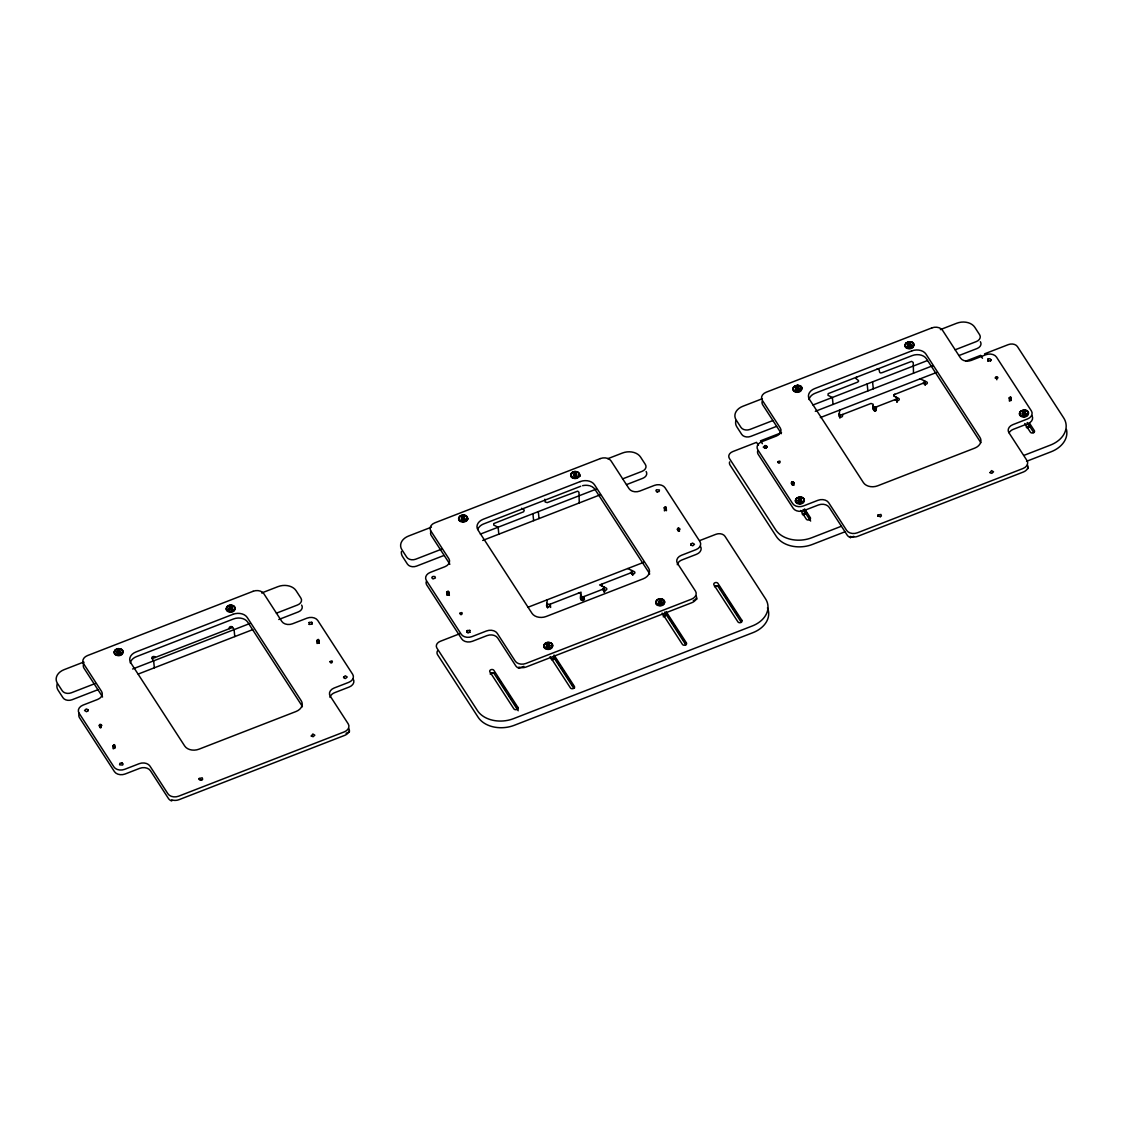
<?xml version="1.0" encoding="UTF-8"?>
<svg xmlns="http://www.w3.org/2000/svg" width="1123" height="1123" viewBox="0 0 1123 1123"><rect width="100%" height="100%" fill="white"/><g stroke="black" fill="none" stroke-linecap="round" stroke-linejoin="round"><path stroke-width="1.5" d="M546.845 603.304L547.364 607.431M580.633 595.695L581.167 599.836M580.802 594.432L580.058 593.281L578.289 593.253M1025.243 413.882C1024.246 410.555 1020.681 415.721 1024.681 414.541M547.28 599.766L546.564 605.564A1.783 1.305 -6 0 0 548.178 606.897A1.783 1.305 -6 0 0 550.102 605.62L550.284 604.118L550.635 607.459M839.737 410.063L839.021 415.861A1.783 1.305 -6 0 0 840.622 417.195A1.783 1.305 -6 0 0 842.545 415.917L842.727 414.415M876.53 406.821L876.347 408.323A1.783 1.305 -6 0 1 874.41 409.6A1.783 1.305 -6 0 1 872.81 408.253L873.203 404.28L871.027 403.452L841.801 414.78C838.334 416.212 839.19 409.642 839.822 417.728M231.998 609.171L230.692 608.006M88.127 710.733L88.071 709.666M120.203 652.407L119.473 650.652L117.915 650.624L117.017 651.607L117.494 653.179M199.178 778.45L199.248 779.516M312.334 623.167L311.829 624.234M343.512 677.309L345.266 675.793L347.218 677.001L345.463 678.531L344.087 678.194L343.624 676.79M467.73 518.756L466.831 520.637L464.768 520.454M466.691 631.617L467.196 630.536M579.847 476.32L579.777 475.254M690.898 544.037L690.954 545.104M766.798 446.322L765.002 445.592L763.261 447.136L765.212 448.33L766.841 447.333M766.855 447.361L766.784 446.294M877.905 515.078L877.961 516.145M991.062 359.781L990.542 360.862M544.473 644.518L544.248 645.276A4.057 2.962 -6 0 0 545.932 647.859L547.842 648.294A3.888 2.85 -6 0 0 551.421 646.918L552.109 645.458A4.057 2.962 -6 0 0 550.438 642.875M656.422 600.973L656.197 601.731A4.057 2.962 -6 0 0 657.881 604.314L659.805 604.764A3.888 2.85 -6 0 0 663.37 603.374L664.072 601.914A4.057 2.962 -6 0 0 662.388 599.331L661.475 599.022M801.218 388.347L800.531 389.793A3.888 2.85 -6 0 1 796.965 391.183L795.042 390.748A4.057 2.962 -6 0 1 793.357 388.165L794.059 386.705M801.738 388.628L800.966 390.271A4.38 3.201 -6 0 1 796.951 391.829L794.789 391.337A4.562 3.341 -6 0 1 792.908 388.432L793.68 386.789M905.629 343.905L905.405 344.663A4.057 2.962 -6 0 0 907.089 347.246L909.012 347.695A3.888 2.85 -6 0 0 912.578 346.305L913.28 344.845M913.785 345.14L913.055 347.246A4.38 3.201 -6 0 1 909.04 348.804L906.893 348.312A4.562 3.341 -6 0 1 904.998 345.407L906.107 343.217M1028.303 413.39L1027.531 415.033A4.38 3.201 -6 0 1 1023.516 416.591L1021.354 416.086A4.562 3.341 -6 0 1 1019.473 413.18L1020.245 411.551M873.61 410.134C872.978 402.048 872.136 408.618 875.603 407.172L896 399.241L896.758 398.019L896.014 397.107M115.332 650.091L114.237 652.281A4.562 3.341 -6 0 0 116.118 655.186L118.28 655.678A4.38 3.201 -6 0 0 122.281 654.119L123.067 652.491A4.562 3.341 -6 0 0 122.042 650.133M114.476 651.438L115.009 650.652A4.38 3.201 -6 0 1 115.795 649.978M227.057 607.15L226.284 608.792A4.562 3.341 -6 0 0 228.166 611.684L230.327 612.189A4.38 3.201 -6 0 0 234.328 610.631L235.114 608.989A4.562 3.341 -6 0 0 233.233 606.083M459.798 516.468L459.11 517.914A4.057 2.962 -6 0 0 460.781 520.496L462.704 520.946A3.888 2.85 -6 0 0 466.284 519.556L466.971 518.096A4.057 2.962 -6 0 0 465.301 515.513M552.376 646.595L551.842 647.381A4.38 3.201 -6 0 1 547.842 648.94L545.68 648.448A4.562 3.341 -6 0 1 543.799 645.543L544.571 643.914A4.38 3.201 -6 0 1 548.586 642.356L549.723 642.496M796.193 498.528L795.463 500.633A4.562 3.341 -6 0 0 797.344 503.539L799.506 504.03A4.38 3.201 -6 0 0 803.521 502.472L804.293 500.844A4.562 3.341 -6 0 0 802.412 497.938L800.25 497.447A4.38 3.201 -6 0 0 797.99 497.84M795.716 499.791L796.235 499.005A4.38 3.201 -6 0 1 797.021 498.345M905.728 343.301L904.956 344.929A4.562 3.341 -6 0 0 906.837 347.835L908.998 348.327A4.38 3.201 -6 0 0 913.013 346.768L913.546 345.982M1020.625 411.467L1019.516 413.657A4.562 3.341 -6 0 0 1021.411 416.563L1023.558 417.054A4.38 3.201 -6 0 0 1027.573 415.496L1028.359 413.868A4.562 3.341 -6 0 0 1026.464 410.962L1025.439 410.611M1019.768 412.815L1020.302 412.029M117.101 652.351L117.438 651.256M120.119 652.996L120.624 651.958L119.417 650.821M88.127 710.705L86.485 711.701L84.534 710.494L86.274 708.964L88.071 709.694M112.833 745.658C116.525 753.589 114.518 737.502 113.156 748.76M121.916 762.854L119.922 763.289L119.585 764.819L122.618 765.044L123.123 763.977L121.902 762.826M309.134 622.465L309.204 624.416M199.178 778.478L202.21 777.818L202.659 779.25L201.705 780.064M316.77 640.419C320.476 648.35 318.469 632.263 317.107 643.521M432.313 576.731L431.808 577.798L433.015 578.949L435.401 577.994L434.938 576.562L432.888 576.436M446.603 592.116C450.309 600.047 448.302 583.96 446.926 595.218M576.815 476.952L579.833 476.292M469.891 632.319L469.821 630.368M664.044 507.694C667.75 515.639 665.742 499.538 664.381 510.811M690.898 544.065L692.54 543.069L694.491 544.29L692.751 545.806L690.954 545.076M658.499 602.237L660.142 601.268L661.924 601.97M911.286 345.631L910.332 346.474M987.861 359.079L987.931 361.03M877.905 515.106L880.923 514.446L881.387 515.878L880.432 516.692M1009.001 397.865C1012.707 405.81 1010.7 389.709 1009.324 400.981M800.896 501.335C802.44 499.342 797.512 499.314 798.776 501.349M120.119 651.663L119.263 653.067L120.161 652.084L117.957 651.059L117.059 652.028L117.718 653.039L117.017 651.607M229.148 608.863L229.962 607.136L231.52 607.164L232.25 608.919M232.166 608.161L231.31 609.578L232.208 608.596L231.563 607.585L230.004 607.557L229.106 608.54L229.766 609.55L229.064 608.105M461.567 518.728L462.381 517.001L463.939 517.029L464.641 518.461L463.743 519.444L464.585 518.04L464.669 518.784M461.539 518.405L463.981 517.45M573.614 475.24L574.429 473.499L575.987 473.527L576.689 474.973L575.79 475.941L576.689 474.973M573.586 474.917L576.029 473.962M546.719 646.09L547.533 644.363L549.077 644.391L549.779 645.823L547.336 646.778L546.676 645.767L547.575 644.784L549.779 645.823M548.908 647.129L549.737 645.402M795.828 388.979L796.642 387.253L798.186 387.281L798.916 389.035M798.032 390.018L798.846 388.277M658.583 601.802L661.026 600.847L661.728 602.279L660.829 603.262L659.285 603.233L658.583 601.802L658.668 602.546M658.625 602.223L661.082 601.282M660.871 603.584L661.686 601.858L661.77 602.602M910.978 345.533L910.234 343.778L908.689 343.75L907.791 344.733L908.493 346.165L910.935 345.21L910.29 344.214L908.212 344.368L908.521 346.488M907.833 345.154L908.732 344.185M910.079 346.516L910.893 344.789M798.327 500.718L799.141 498.977L800.699 499.005L801.401 500.451L800.502 501.42L798.299 500.395L800.629 499.468M800.502 501.42L801.345 500.016M1024.555 414.443L1022.351 413.418L1023.207 412.001L1024.752 412.029L1025.481 413.797M1024.583 414.766L1025.411 413.039M117.704 651.845L119.6 651.733M462.171 518.208L464.276 518.307M798.341 389.751L795.814 389.4L796.726 387.547M230.047 607.431L229.148 609.284M99.779 724.574L98.922 725.655L99.891 726.567L101.87 725.388L99.779 724.574L100.101 727.676M309.134 622.479L311.759 622.31M311.815 624.206L309.204 624.388M798.846 389.625L796.867 390.06M766.447 447.824L765.212 448.302M467.196 630.564L469.821 630.396M469.877 632.291L467.266 632.46M677.997 528.273L677.155 529.354L678.11 530.267L680.089 529.087L677.997 528.273L678.334 531.376M987.861 359.107L989.84 358.672L991.062 359.809M990.542 360.834L987.931 361.002M792.01 482.02L791.154 483.115L792.122 484.013L794.101 482.848L792.01 482.02L792.333 485.136M548.979 647.325L548.305 647.48M856.793 376.949C853.017 378.984 861.411 380.093 857.649 382.129L828.198 393.64L828.002 395.324L832.354 397.472L833.084 404.42M924.089 380.683L924.833 381.834L923.808 382.943L894.175 394.636L894.161 396.138L898.512 398.286A1.783 1.305 -6 0 1 898.947 400.069A1.783 1.305 -6 0 1 896.477 400.504L894.806 399.718M602.419 583.876L601.395 584.999L602.139 586.136M83.649 662.079L64.053 669.687A13.658 9.995 -6 0 0 57.399 683.303L62.256 690.799A6.836 4.997 -6 0 0 71.296 692.807L95.511 683.402M261.645 592.972L277.971 586.641A13.658 9.995 -6 0 1 296.065 590.656L300.922 598.152A6.836 4.997 -6 0 1 297.595 604.96L276.412 613.186M431.386 527.178L408.519 536.05A13.658 9.995 -6 0 0 401.866 549.68L406.723 557.176A6.836 4.997 -6 0 0 415.777 559.184L441.606 549.161M607.754 458.717L622.451 453.018A13.658 9.995 -6 0 1 640.545 457.033L645.402 464.529A6.836 4.997 -6 0 1 642.075 471.337L622.521 478.917M762.377 398.693L742.78 406.301A13.658 9.995 -6 0 0 736.126 419.918L740.983 427.414A6.836 4.997 -6 0 0 750.024 429.421L772.624 420.648M940.372 329.601L956.698 323.256A13.658 9.995 -6 0 1 974.792 327.27L979.649 334.766A6.836 4.997 -6 0 1 976.322 341.574L955.14 349.8M580.745 486.245L483.69 523.922A10.767 7.875 -6 0 0 479.1 527.122M154.356 667.792L153.626 660.843L152.195 658.639L232.629 627.42L234.061 629.624L234.791 636.573M132.64 668.999L250.359 623.307M480.349 534.113L596.453 489.038M812.982 404.982L927.444 360.553M97.855 689.733L72.026 699.755A6.836 4.997 -6 0 1 62.986 697.748L58.129 690.252A13.658 9.995 -6 0 1 57.203 683.893M138.213 674.067L252.717 629.624M278.785 619.503L298.325 611.909A6.836 4.997 -6 0 0 301.652 605.1M443.95 555.478L416.507 566.132A6.836 4.997 -6 0 1 407.452 564.125L402.596 556.629A13.658 9.995 -6 0 1 401.402 551.575M482.693 540.444L600.44 494.724M626.508 484.617L642.805 478.286A6.836 4.997 -6 0 0 646.132 471.478M776.583 426.347L750.754 436.384A6.836 4.997 -6 0 1 741.713 434.376L736.856 426.88A13.658 9.995 -6 0 1 735.93 420.521M815.326 411.313L933.059 365.607M959.126 355.486L977.052 348.537A6.836 4.997 -6 0 0 980.379 341.715M781.524 432.664L760.51 440.82L762.377 443.711M820.323 417.588L936.498 372.499M965.906 361.087L980.604 355.373L982.485 358.279M984.562 353.843L1008.398 344.593A6.836 4.997 -6 0 1 1017.438 346.6L1063.663 417.882A27.331 19.989 -6 0 1 1050.342 445.129L1024.204 455.278M459.714 633.751L440.258 641.317A6.836 4.997 -6 0 0 436.931 648.125L477.429 710.592A27.331 19.989 -6 0 0 513.604 718.622L752.171 626.016A27.331 19.989 -6 0 0 765.493 598.77L724.995 536.303A6.836 4.997 -6 0 0 715.941 534.295L699.601 540.626M527.824 607.318L644.055 562.202M841.183 526.322L811.775 537.735A27.331 19.989 -6 0 1 775.586 529.705L729.374 458.423A6.836 4.997 -6 0 1 732.701 451.614L756.537 442.35L758.418 445.255M845.156 531.726L812.476 544.416A27.331 19.989 -6 0 1 776.288 536.387L730.076 465.09A6.836 4.997 -6 0 1 729.613 461.918M1026.534 461.314L1051.044 451.797A27.331 19.989 -6 0 0 1066.471 429.449M346.038 733.291L349.295 732.028L349.169 730.862A8.072 5.896 -6 0 1 344.635 735.397L178.992 799.688A8.072 5.896 -6 0 1 171.594 799.801L171.721 800.966A8.072 5.896 -6 0 1 168.436 798.481L150.426 770.701A8.072 5.896 -6 0 0 139.743 768.329L125.13 774A8.072 5.896 -6 0 1 114.448 771.641L79.565 717.822A8.072 5.896 -6 0 1 79.312 713.316M757.632 451.137A8.072 5.896 -6 0 0 758.292 454.45L793.175 508.256A8.072 5.896 -6 0 0 803.857 510.628L818.47 504.957A8.072 5.896 -6 0 1 829.153 507.329L847.163 535.095A8.072 5.896 -6 0 0 850.448 537.58L853.705 536.317M426.179 581.798A8.072 5.896 -6 0 0 426.838 585.111L461.721 638.917A8.072 5.896 -6 0 0 472.404 641.289L487.017 635.618A8.072 5.896 -6 0 1 497.7 637.99L515.71 665.757A8.072 5.896 -6 0 0 518.994 668.241L523.88 666.346M693.312 600.58L696.569 599.303L696.442 598.152A8.072 5.896 -6 0 1 691.908 602.672L526.266 666.964A8.072 5.896 -6 0 1 518.868 667.09L518.994 668.241M876.923 369.13C880.895 367.586 877.807 374.31 881.78 372.766L911.609 361.367L913.224 362.476L913.518 373.201M580.689 596.145L583.146 596.875L603.276 589.07C605.929 585.953 601.507 587.104 604.104 592.018M996.48 376.654C991.876 379.406 1001.435 378.563 996.48 376.654L996.817 379.771M880.418 516.664L877.961 516.117M201.705 780.036L199.234 779.488M909.069 344.677L910.725 345.28M908.451 345.73L909.995 345.758M795.744 388.221L797.948 389.26M1022.309 412.983L1024.513 414.022M575.734 475.52L574.232 475.913L573.544 474.482M801.275 499.735L799.197 499.412L798.313 501.405M798.242 499.96L800.446 500.998M463.687 519.008L462.185 519.416L461.497 517.984M660.787 602.84L659.243 602.812L659.313 603.556M229.724 609.115L231.268 609.143M546.634 645.346L548.838 646.371M117.676 652.617L119.22 652.645M765.002 445.62L765.746 445.663M577.461 477.219L578.205 477.261M657.109 491.93L659.103 491.495L659.44 489.965L656.408 489.768L655.902 490.807L657.123 491.958M467.898 632.726L468.642 632.768M200.287 780.148L201.031 780.19M909.742 341.743L911.904 342.234M909.672 341.827L911.595 342.262M909.798 342.22L911.96 342.712A4.562 3.341 -6 0 1 913.841 345.617M1024.19 410.077L1025.397 410.134M797.695 385.231L799.857 385.736A4.057 2.962 -6 0 1 801.429 388.263M797.625 385.315L799.548 385.765M800.138 497.054L802.355 497.461A4.562 3.341 -6 0 1 804.25 500.367L803.464 502.009A4.38 3.201 -6 0 1 799.45 503.567L797.288 503.062A4.562 3.341 -6 0 1 795.407 500.17M576.618 471.632L575.425 471.576A3.888 2.85 -6 0 0 571.846 472.965L571.158 474.425A4.057 2.962 -6 0 0 572.828 477.008L574.751 477.443A3.888 2.85 -6 0 0 578.331 476.054L579.019 474.608A4.057 2.962 -6 0 0 577.348 472.025M576.675 472.109L575.538 471.969A4.38 3.201 -6 0 0 571.523 473.527L570.751 475.155A4.562 3.341 -6 0 0 572.632 478.061L574.794 478.552A4.38 3.201 -6 0 0 578.808 476.994L579.58 475.366A4.562 3.341 -6 0 0 579.173 473.709M464.571 515.134L463.378 515.078A4.38 3.201 -6 0 0 459.433 516.552L458.647 518.18A4.562 3.341 -6 0 0 460.542 521.086L462.69 521.577A4.38 3.201 -6 0 0 466.705 520.019L467.491 518.391A4.562 3.341 -6 0 0 465.61 515.485L464.375 515.204M660.464 598.896L662.696 599.303A4.562 3.341 -6 0 1 664.577 602.209L663.805 603.837A4.38 3.201 -6 0 1 659.791 605.395L657.629 604.904A4.562 3.341 -6 0 1 655.748 601.998L656.52 600.37A4.38 3.201 -6 0 1 660.535 598.812A3.888 2.85 -6 0 0 656.899 600.286L655.804 602.475A4.562 3.341 -6 0 0 657.685 605.381L659.833 605.873A4.38 3.201 -6 0 0 663.847 604.314L664.634 602.686A4.562 3.341 -6 0 0 662.752 599.78L661.714 599.429M549.765 642.96L548.642 642.833A4.38 3.201 -6 0 0 547.477 642.918M231.071 605.592L232.208 605.732M118.898 648.701L121.13 649.108A4.562 3.341 -6 0 1 123.011 652.014L122.239 653.642A4.38 3.201 -6 0 1 118.224 655.2L116.062 654.709A4.562 3.341 -6 0 1 114.181 651.803L114.967 650.175A4.38 3.201 -6 0 1 118.968 648.617M1025.201 410.204L1026.422 410.485M798.874 385.849L799.913 386.2A4.562 3.341 -6 0 1 801.794 389.105L801.008 390.748A4.38 3.201 -6 0 1 796.993 392.306L794.845 391.801A4.562 3.341 -6 0 1 792.95 388.909L793.736 387.267A4.38 3.201 -6 0 1 795.491 386.101M801.134 497.18L802.061 497.489A4.057 2.962 -6 0 1 803.731 500.086L803.043 501.532A3.888 2.85 -6 0 1 799.464 502.922L797.541 502.486A4.057 2.962 -6 0 1 795.87 499.903L796.558 498.444A3.888 2.85 -6 0 1 800.222 497.208M576.422 471.702L577.657 471.983A4.562 3.341 -6 0 1 579.538 474.889L578.752 476.531A4.38 3.201 -6 0 1 574.737 478.089L572.59 477.584A4.562 3.341 -6 0 1 570.695 474.692L571.481 473.05A4.38 3.201 -6 0 1 575.495 471.492M549.526 642.567L550.747 642.847A4.562 3.341 -6 0 1 552.628 645.753L551.898 647.859A4.38 3.201 -6 0 1 547.884 649.417L545.722 648.926A4.562 3.341 -6 0 1 543.841 646.02L544.95 643.83A3.888 2.85 -6 0 1 548.515 642.44M231.956 605.325L232.868 605.648A4.057 2.962 -6 0 1 234.553 608.231L233.851 609.677A3.888 2.85 -6 0 1 230.285 611.066L228.362 610.631A4.057 2.962 -6 0 1 226.692 608.048L227.379 606.588A3.888 2.85 -6 0 1 230.945 605.199L233.177 605.62A4.562 3.341 -6 0 1 235.058 608.512L234.286 610.154A4.38 3.201 -6 0 1 230.271 611.712L228.109 611.221A4.562 3.341 -6 0 1 226.228 608.315L227.014 606.673A4.38 3.201 -6 0 1 231.029 605.115M119.908 648.827L120.821 649.136A4.057 2.962 -6 0 1 122.505 651.719L121.803 653.179A3.888 2.85 -6 0 1 118.238 654.569L116.315 654.119A4.057 2.962 -6 0 1 114.644 651.537M121.186 649.585L119.024 649.094A4.38 3.201 -6 0 0 116.764 649.487M908.914 346.558L907.861 345.898M1023.446 415.075L1022.407 414.415M798.144 387.435L799.183 388.095M579.384 474.861L579.791 475.282M466.691 518.096L467.898 519.261M547.561 647.466L546.34 646.287L546.859 645.248L549.877 645.472M920.158 378.844L926.587 381.862A1.783 1.305 -6 0 1 927.022 383.659A1.783 1.305 -6 0 1 924.552 384.094L922.881 383.308M627.715 568.547L634.144 571.565A1.783 1.305 -6 0 1 634.565 573.362A1.783 1.305 -6 0 1 632.095 573.797L630.424 573.011M602.349 589.421L604.02 590.207A1.783 1.305 -6 0 0 606.49 589.772A1.783 1.305 -6 0 0 606.069 587.989L599.64 584.957L631.351 572.646C633.976 570.919 629.877 568.743 631.996 573.867M546.901 603.753L549.358 604.483L581.068 592.158L580.366 597.955A1.783 1.305 -6 0 0 581.967 599.303A1.783 1.305 -6 0 0 583.89 598.026L584.072 596.524L584.423 599.85M990.009 472.615L991.806 473.344L993.546 471.8L991.595 470.607L990.009 472.643M467.266 632.488L466.691 631.589M311.759 622.282L312.334 623.195M311.282 736L313.078 736.73L314.819 735.186L312.868 733.993L311.296 736.028M544.866 499.216L545.174 501.995L547.238 502.613L577.671 491.158L578.963 492.239L579.257 502.95M1025.453 413.475L1023.979 412.408L1022.351 413.376L1024.794 412.464L1025.945 413.601M1029.651 423.399L1034.353 430.656A2.19 1.6 -6 0 1 1033.286 432.832A2.19 1.6 -6 0 1 1030.395 432.187L1024.752 423.497M1027.194 422.487L1033.778 432.636M800.741 499.44L801.401 500.451M804.658 508.93L810.301 517.619A2.19 1.6 -6 0 1 809.234 519.809A2.19 1.6 -6 0 1 806.328 519.163L800.699 510.474M808.504 516.398L810.385 519.303M803.142 509.463L810.652 521.058M721.528 590.445L718.72 586.136A5.98 4.38 -6 0 0 714.579 586.136M724.321 594.769L727.114 599.078M729.922 603.402L733.656 609.157M735.509 612.035L737.376 614.913M741.334 622.353L718.285 586.782A2.19 1.6 -6 0 0 714.523 586.725M666.093 611.558L686.392 642.861A2.19 1.6 -6 0 1 685.325 645.051A2.19 1.6 -6 0 1 682.433 644.405L662.135 613.102M666.936 614.393L675.33 627.35M677.197 630.228L680.931 635.983M682.798 638.861L685.591 643.17M664.605 612.147L685.83 644.869M554.06 655.046L574.358 686.35A2.19 1.6 -6 0 1 573.292 688.539A2.19 1.6 -6 0 1 570.4 687.894L550.102 656.59M555.843 659.327L559.577 665.083M561.444 667.96L569.838 680.903M571.705 683.781L574.499 688.104M553.499 657.053L573.797 688.357M497.461 677.422L501.195 683.177M503.062 686.055L505.855 690.364M508.663 694.688L511.456 699.011M514.25 703.321L517.984 709.076M518.208 710.761L494.218 673.758A2.19 1.6 -6 0 0 490.19 674.081M521.563 508.256L524.259 510.109L523.655 511.765L493.755 523.585L493.741 525.073L498.107 527.22L498.837 534.169M1024.752 412.029L1024.836 412.787M1023.207 412.001L1023.292 412.759M1022.955 413.994L1023.039 414.738M1010.588 397.528L1010.911 400.63M1009.984 397.486L1010.321 400.588M1009.451 397.612L1009.774 400.714M924.776 381.385L925.198 385.301M924.524 380.978L925.043 384.642M910.234 343.778L910.318 344.536M908.689 343.75L908.774 344.508M896.701 397.795L897.066 401.95M896.589 398.693L896.954 402.174M875.603 407.172L875.968 410.653M875.308 407.27L875.673 410.737M872.571 381.862L873.301 388.811M874.999 407.326L875.364 410.793M874.691 407.34L875.056 410.807M874.396 407.312L874.761 410.779M874.101 407.242L874.466 410.723M873.834 407.144L874.199 410.625M873.596 407.003L873.961 410.485M873.385 406.007L873.764 410.316M867.153 383.954L867.882 390.916M839.611 414.443L839.976 417.924M850.448 537.58L850.322 536.429A8.072 5.896 -6 0 0 857.719 536.317L1023.362 472.011A8.072 5.896 -6 0 0 1027.896 467.491L1028.022 468.642A8.072 5.896 -6 0 0 1027.405 465.133M798.186 387.281L798.271 388.025M796.642 387.253L796.726 387.996M796.404 389.232L796.474 389.99M800.699 499.005L800.769 499.763M799.141 498.977L799.225 499.735M793.638 482.146L793.975 485.248M793.133 481.935L793.456 485.038M792.543 481.893L792.866 485.01M792.276 481.964L792.599 485.066M679.134 528.189L679.457 531.291M678.545 528.147L678.868 531.249M666.136 507.554L666.458 510.67M665.63 507.357L665.953 510.46M665.041 507.315L665.363 510.418M664.493 507.442L664.83 510.544M661.026 600.847L661.11 601.605M659.482 600.819L659.566 601.577M632.333 571.088L632.74 575.004M632.067 570.681L632.684 575.229M631.87 570.526L632.235 573.993M604.146 587.287L604.609 591.653M603.992 587.104L604.511 591.863M603.795 586.936L604.356 592.074M575.987 473.527L576.071 474.285M574.429 473.499L574.513 474.257M582.851 596.973L583.216 600.44M582.556 597.029L582.921 600.496M582.247 597.043L582.612 600.51M581.939 597.015L582.304 600.482M581.644 596.945L582.009 600.426M581.377 596.846L581.742 600.328M581.153 596.706L581.517 600.187M580.942 596.552L581.321 600.019M538.31 511.611L539.04 518.559M547.35 604.314L547.715 607.782M547.154 604.146L547.519 607.627M549.077 644.391L549.161 645.149M547.533 644.363L547.603 645.121M547.28 646.343L547.364 647.101M532.906 513.716L533.636 520.665M463.939 517.029L464.01 517.787M462.381 517.001L462.465 517.759M449.018 592.284L449.34 595.401M448.695 591.975L449.018 595.078M448.189 591.765L448.512 594.867M447.586 591.723L447.923 594.839M447.319 591.793L447.656 594.895M447.052 591.849L447.375 594.965M430.586 530.884L430.699 532.049M318.862 640.278L319.185 643.381M318.356 640.068L318.679 643.184M317.767 640.04L318.09 643.142M317.219 640.166L317.556 643.268M231.52 607.164L231.591 607.908M229.962 607.136L230.047 607.88M119.473 650.652L119.543 651.41M117.915 650.624L117.999 651.382M114.406 745.307L114.743 748.423M113.816 745.279L114.139 748.381M113.549 745.335L113.872 748.451M113.283 745.405L113.605 748.508M100.902 724.475L101.238 727.592M100.312 724.447L100.649 727.55M100.045 724.503L100.368 727.62M302.382 706.774A10.767 7.875 -6 0 0 301.736 705.455L247.72 622.128A10.767 7.875 -6 0 0 233.472 618.97L136.416 656.646A10.767 7.875 -6 0 0 130.31 662.949M348.692 728.504A8.072 5.896 -6 0 1 349.295 732.028M330.022 697.425A8.072 5.896 -6 0 1 334.612 692.694L349.225 687.009A8.072 5.896 -6 0 0 353.155 678.966M102.53 697.06A8.072 5.896 -6 0 0 102.039 696.063L84.043 668.283A8.072 5.896 -6 0 1 83.425 664.76L83.313 663.609A8.072 5.896 -6 0 1 83.86 662.247M229.541 628.627A1.741 1.263 -6 0 1 230.229 626.704A1.741 1.263 -6 0 1 232.629 627.42M152.195 658.639A1.755 1.291 -6 0 1 152.84 656.646A1.755 1.291 -6 0 1 155.297 657.446M115.43 650.231A3.888 2.85 -6 0 1 118.996 648.841M227.169 607.318A4.38 3.201 -6 0 1 231.184 605.76M666.29 613.818A6.275 4.59 -6 0 1 663.146 615.629M666.416 615.025A6.275 4.59 -6 0 1 663.272 616.836M656.576 600.847A4.38 3.201 -6 0 1 659.44 599.373M577.699 472.46A4.562 3.341 -6 0 1 578.556 473.008M649.656 574.064A10.767 7.875 -6 0 0 649.01 572.73L594.993 489.417A10.767 7.875 -6 0 0 592.649 487.129M582.598 485.683A10.767 7.875 -6 0 1 588.957 485.613M589.968 485.88A10.767 7.875 -6 0 1 591.835 486.652M695.965 595.794A8.072 5.896 -6 0 1 696.569 599.303M677.295 564.701A8.072 5.896 -6 0 1 681.886 559.97L696.499 554.299A8.072 5.896 -6 0 0 700.429 546.255M430.881 534.745A8.072 5.896 -6 0 0 431.316 535.573L449.312 563.339A8.072 5.896 -6 0 1 449.818 564.336M430.642 533.86A8.072 5.896 -6 0 1 430.572 532.948M477.794 529.424A10.767 7.875 -6 0 1 478.566 527.866M550.789 643.325A4.562 3.341 -6 0 1 552.684 646.23M544.627 644.391A4.38 3.201 -6 0 1 546.382 643.212M555.239 657.516A6.275 4.59 -6 0 1 552.053 660.127M554.341 657.362A6.275 4.59 -6 0 1 551.196 659.173M459.897 516.608A3.888 2.85 -6 0 1 463.476 515.218M894.596 396.433A1.811 1.32 -6 0 1 894.877 394.173M796.291 498.696A4.38 3.201 -6 0 1 800.306 497.138M806.511 512.678A6.275 4.59 -6 0 1 802.931 514.994M805.963 511.976A6.275 4.59 -6 0 1 802.047 513.969M793.793 386.958A4.38 3.201 -6 0 1 797.807 385.4M800.095 385.638A4.562 3.341 -6 0 1 801.976 388.544M794.158 386.859A3.888 2.85 -6 0 1 797.723 385.47M980.814 442.715A10.767 7.875 -6 0 0 980.449 442.069L926.447 358.756A10.767 7.875 -6 0 0 912.199 355.598L815.144 393.261A10.767 7.875 -6 0 0 809.023 399.577M1009.156 432.832A8.072 5.896 -6 0 1 1013.339 429.309L1027.952 423.638A8.072 5.896 -6 0 0 1031.883 415.594M762.152 401.388A8.072 5.896 -6 0 0 762.77 404.912L780.766 432.678A8.072 5.896 -6 0 1 781.257 433.675M905.84 343.456A4.38 3.201 -6 0 1 909.855 341.911A3.888 2.85 -6 0 0 906.205 343.357M912.143 342.15A4.562 3.341 -6 0 1 914.024 345.042M905.784 343.778A4.38 3.201 -6 0 1 908.647 342.304M911.806 342.178A4.057 2.962 -6 0 1 913.476 344.775M1020.358 411.72A4.38 3.201 -6 0 1 1024.373 410.162M1026.661 410.4A4.562 3.341 -6 0 1 1028.542 413.306M1021.074 411.355A4.38 3.201 -6 0 1 1022.056 410.864M1019.923 412.913A4.057 2.962 -6 0 0 1021.607 415.51L1023.53 415.945A3.888 2.85 -6 0 0 1027.096 414.555L1027.784 413.11A4.057 2.962 -6 0 0 1026.113 410.513M1020.709 411.608A3.888 2.85 -6 0 1 1024.288 410.232M1030.016 424.999A6.275 4.59 -6 0 1 1026.099 426.993M1030.142 426.207A6.275 4.59 -6 0 1 1026.998 428.017M767.472 607.824A27.331 19.989 -6 0 1 752.873 632.684L514.306 725.29A27.331 19.989 -6 0 1 478.131 717.26L437.633 654.793A6.836 4.997 -6 0 1 437.423 650.975M490.512 673.112A5.98 4.38 -6 0 1 494.667 673.098M546.943 646.006C549.147 649.67 550.495 642.833 546.943 646.006M658.906 602.461C661.096 606.125 662.458 599.289 658.906 602.461M329.965 661.644C331.552 665.925 334.443 658.625 329.965 661.644M459.798 613.326C461.371 617.622 464.262 610.322 459.798 613.326M777.734 461.834C779.32 466.129 782.212 458.83 777.734 461.834M458.956 517.801L458.703 518.658A4.562 3.341 -6 0 0 460.584 521.563L462.746 522.055A4.38 3.201 -6 0 0 466.761 520.496L467.533 518.868A4.562 3.341 -6 0 0 465.652 515.962L463.49 515.471A4.38 3.201 -6 0 0 459.475 517.029L458.956 517.801M796.684 387.674L795.786 388.656L796.446 389.653L798.888 388.712L796.684 387.674M253.11 591.288L87.482 655.579A8.072 5.896 -6 0 0 83.551 663.623L101.547 691.403A8.072 5.896 -6 0 1 97.617 699.447L83.004 705.118A8.072 5.896 -6 0 0 79.073 713.161L113.956 766.967A8.072 5.896 -6 0 0 124.639 769.339L139.252 763.668A8.072 5.896 -6 0 1 149.935 766.04L167.945 793.821A8.072 5.896 -6 0 0 178.627 796.193L344.27 731.887A8.072 5.896 -6 0 0 348.2 723.844L330.19 696.063A8.072 5.896 -6 0 1 334.121 688.02L348.734 682.349A8.072 5.896 -6 0 0 352.664 674.305L317.781 620.5A8.072 5.896 -6 0 0 307.098 618.127L292.485 623.798A8.072 5.896 -6 0 1 281.803 621.426L263.807 593.66A8.072 5.896 -6 0 0 253.11 591.288M931.837 327.902L766.209 392.208A8.072 5.896 -6 0 0 762.278 400.251L780.274 428.017A8.072 5.896 -6 0 1 776.344 436.061L761.731 441.732A8.072 5.896 -6 0 0 757.8 449.776L792.684 503.595A8.072 5.896 -6 0 0 803.366 505.968L817.979 500.296A8.072 5.896 -6 0 1 828.662 502.669L846.672 530.435A8.072 5.896 -6 0 0 857.354 532.807L1022.983 468.516A8.072 5.896 -6 0 0 1026.927 460.458L1008.917 432.692A8.072 5.896 -6 0 1 1012.848 424.648L1027.461 418.977A8.072 5.896 -6 0 0 1031.391 410.934L996.508 357.114A8.072 5.896 -6 0 0 985.826 354.742L971.213 360.413A8.072 5.896 -6 0 1 960.53 358.055L942.52 330.274A8.072 5.896 -6 0 0 931.837 327.902M600.398 458.563L434.755 522.869A8.072 5.896 -6 0 0 430.825 530.912L448.835 558.678A8.072 5.896 -6 0 1 444.89 566.722L430.277 572.393A8.072 5.896 -6 0 0 426.347 580.437L461.23 634.256A8.072 5.896 -6 0 0 471.913 636.629L486.526 630.958A8.072 5.896 -6 0 1 497.222 633.316L515.218 661.096A8.072 5.896 -6 0 0 525.901 663.468L691.543 599.163A8.072 5.896 -6 0 0 695.474 591.119L677.464 563.353A8.072 5.896 -6 0 1 681.394 555.309L696.007 549.638A8.072 5.896 -6 0 0 699.952 541.595L665.055 487.775A8.072 5.896 -6 0 0 654.372 485.403L639.759 491.074A8.072 5.896 -6 0 1 629.077 488.716L611.08 460.935A8.072 5.896 -6 0 0 600.398 458.563M232.98 614.309L135.925 651.986A10.767 7.875 -6 0 0 130.689 662.71L184.705 746.023A10.767 7.875 -6 0 0 198.953 749.195L295.995 711.519A10.767 7.875 -6 0 0 301.245 700.794L247.228 617.468A10.767 7.875 -6 0 0 232.98 614.309M911.708 350.923L814.652 388.6A10.767 7.875 -6 0 0 809.416 399.325L863.433 482.651A10.767 7.875 -6 0 0 877.667 485.81L974.722 448.133A10.767 7.875 -6 0 0 979.958 437.409L925.956 354.096A10.767 7.875 -6 0 0 911.708 350.923M580.254 481.585L483.199 519.261A10.767 7.875 -6 0 0 477.963 529.986L531.979 613.312A10.767 7.875 -6 0 0 546.227 616.471L643.268 578.794A10.767 7.875 -6 0 0 648.518 568.07L594.502 484.757A10.767 7.875 -6 0 0 580.254 481.585M741.896 620.359L717.92 583.356A2.19 1.6 -6 0 0 715.028 582.711A2.19 1.6 -6 0 0 713.961 584.901L737.937 621.889A2.19 1.6 -6 0 0 740.843 622.535A2.19 1.6 -6 0 0 741.896 620.359M517.843 707.322L493.867 670.333A2.19 1.6 -6 0 0 490.962 669.687A2.19 1.6 -6 0 0 489.895 671.877L513.885 708.866A2.19 1.6 -6 0 0 516.777 709.511A2.19 1.6 -6 0 0 517.843 707.322"/></g></svg>
